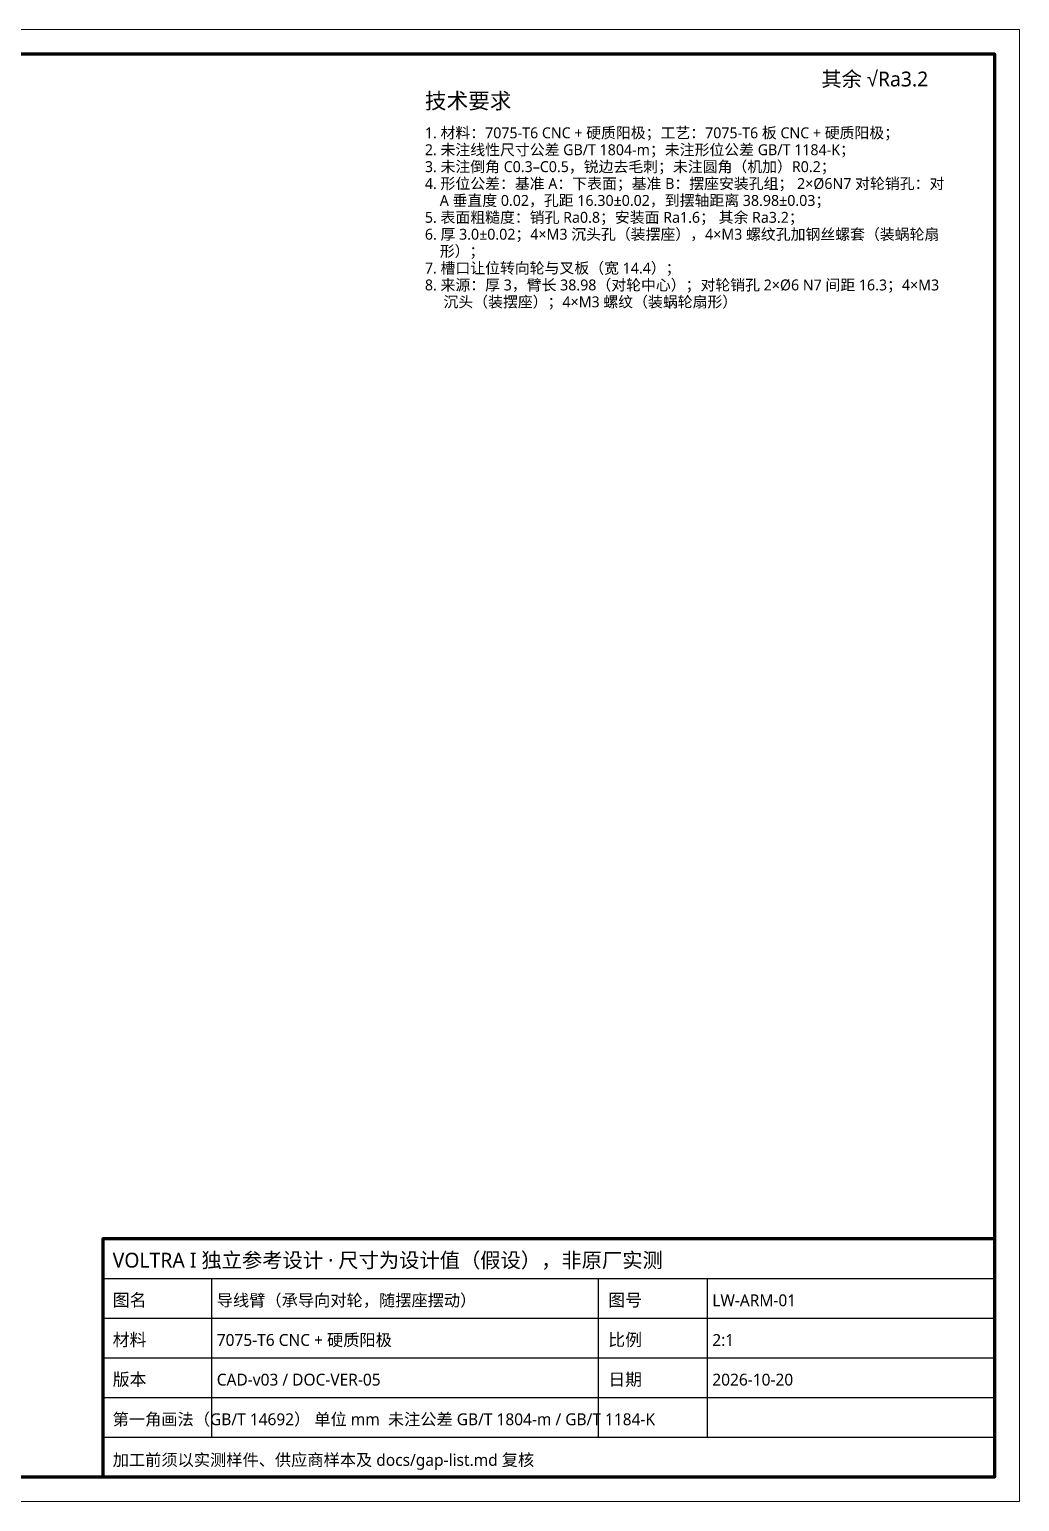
# Model space of a CAD drawing. Header units: millimetres. Extents: x 0 to 420, y 0 to 297.
# Drawn here: x 220.2 to 420, y 0 to 297 of the extents above; entities that cross this region are included whole.
import ezdxf

# ---------------------------------------------------------------- set-up
doc = ezdxf.new("R2010")
doc.units = ezdxf.units.MM
doc.layers.add('FRAME', color=7, linetype='CONTINUOUS', lineweight=70)
doc.layers.add('TEXT', color=7, linetype='CONTINUOUS', lineweight=25)
doc.styles.add('CJK', font='NotoSansCJK-Regular.ttc')

msp = doc.modelspace()

# ---------------------------------------------------------------- linework, layer by layer
at = {"layer": 'FRAME', "lineweight": 18}
msp.add_lwpolyline([(0, 0), (420, 0), (420, 297), (0, 297)], close=True, dxfattribs=at)
at = {"layer": 'FRAME'}
for points in [[(25, 5), (415, 5), (415, 292), (25, 292)], [(235, 5), (415, 5), (415, 53), (235, 53)]]:
    msp.add_lwpolyline(points, close=True, dxfattribs=at)
at = {"layer": 'TEXT'}
for p, q in [((235, 45), (415, 45)), ((257, 13), (257, 45)), ((335, 13), (335, 45)), ((357, 13), (357, 45)), ((235, 37), (415, 37)), ((235, 29), (415, 29)), ((235, 21), (415, 21)), ((235, 13), (415, 13))]:
    msp.add_line(p, q, dxfattribs=at)

# ---------------------------------------------------------------- texts
at = {"layer": 'TEXT', "style": 'CJK'}
for s, height, p in [('其余 √Ra3.2', 3, (380, 285.5)), ('技术要求', 3.2, (300, 281)), ('1. 材料：7075-T6 CNC + 硬质阳极；工艺：7075-T6 板 CNC + 硬质阳极；', 2.2, (300, 275.04)), ('2. 未注线性尺寸公差 GB/T 1804-m；未注形位公差 GB/T 1184-K；', 2.2, (300, 271.63)), ('3. 未注倒角 C0.3–C0.5，锐边去毛刺；未注圆角（机加）R0.2；', 2.2, (300, 268.22)), ('4. 形位公差：基准 A：下表面；基准 B：摆座安装孔组； 2×Ø6N7 对轮销孔：对 ', 2.2, (300, 264.81)), ('\u3000A 垂直度 0.02，孔距 16.30±0.02，到摆轴距离 38.98±0.03；', 2.2, (300, 261.4)), ('5. 表面粗糙度：销孔 Ra0.8；安装面 Ra1.6； 其余 Ra3.2；', 2.2, (300, 257.99)), ('6. 厚 3.0±0.02；4×M3 沉头孔（装摆座），4×M3 螺纹孔加钢丝螺套（装蜗轮扇', 2.2, (300, 254.58)), ('\u3000形）；', 2.2, (300, 251.17)), ('7. 槽口让位转向轮与叉板（宽 14.4）；', 2.2, (300, 247.76)), ('8. 来源：厚 3，臂长 38.98（对轮中心）；对轮销孔 2×Ø6 N7 间距 16.3；4×M3', 2.2, (300, 244.35)), ('\u3000 沉头（装摆座）；4×M3 螺纹（装蜗轮扇形）', 2.2, (300, 240.94)), ('VOLTRA I 独立参考设计 · 尺寸为设计值（假设），非原厂实测', 3, (237, 47.2)), ('图名', 2.5, (237, 39.4)), ('导线臂（承导向对轮，随摆座摆动）', 2.4, (258, 39.4)), ('图号', 2.5, (337, 39.4)), ('LW-ARM-01', 2.4, (358, 39.4)), ('材料', 2.5, (237, 31.4)), ('7075-T6 CNC + 硬质阳极', 2.4, (258, 31.4)), ('比例', 2.5, (337, 31.4)), ('2:1', 2.4, (358, 31.4)), ('版本', 2.5, (237, 23.4)), ('CAD-v03 / DOC-VER-05', 2.4, (258, 23.4)), ('日期', 2.5, (337, 23.4)), ('2026-10-20', 2.4, (358, 23.4)), ('第一角画法（GB/T 14692） 单位 mm  未注公差 GB/T 1804-m / GB/T 1184-K', 2.4, (237, 15.4)), ('加工前须以实测样件、供应商样本及 docs/gap-list.md 复核', 2.4, (237, 7.2))]:
    msp.add_text(s, height=height, dxfattribs=at).set_placement(p)

doc.saveas('drawing.dxf')
